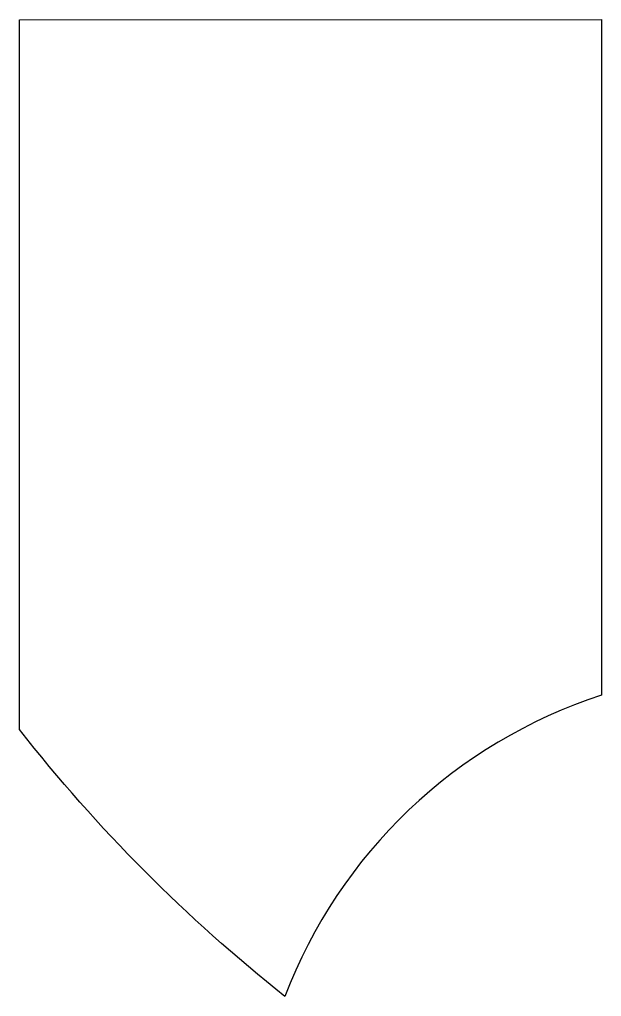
# Model space of a CAD drawing. Header units: millimetres. Extents: x -77 to -41.5, y -76.6 to -17.
import ezdxf

# ---------------------------------------------------------------- set-up
doc = ezdxf.new("R2010")
doc.units = ezdxf.units.MM
doc.layers.get('0').update_dxf_attribs({"linetype": 'CONTINUOUS'})

msp = doc.modelspace()

# ---------------------------------------------------------------- linework, layer by layer
msp.add_lwpolyline([(-41.5, -16.987), (-41.5, -58.245, 0.22756), (-60.809, -76.632, -0.058898), (-77, -60.342), (-77, -17)], format="xyb", close=True)

doc.saveas('drawing.dxf')
